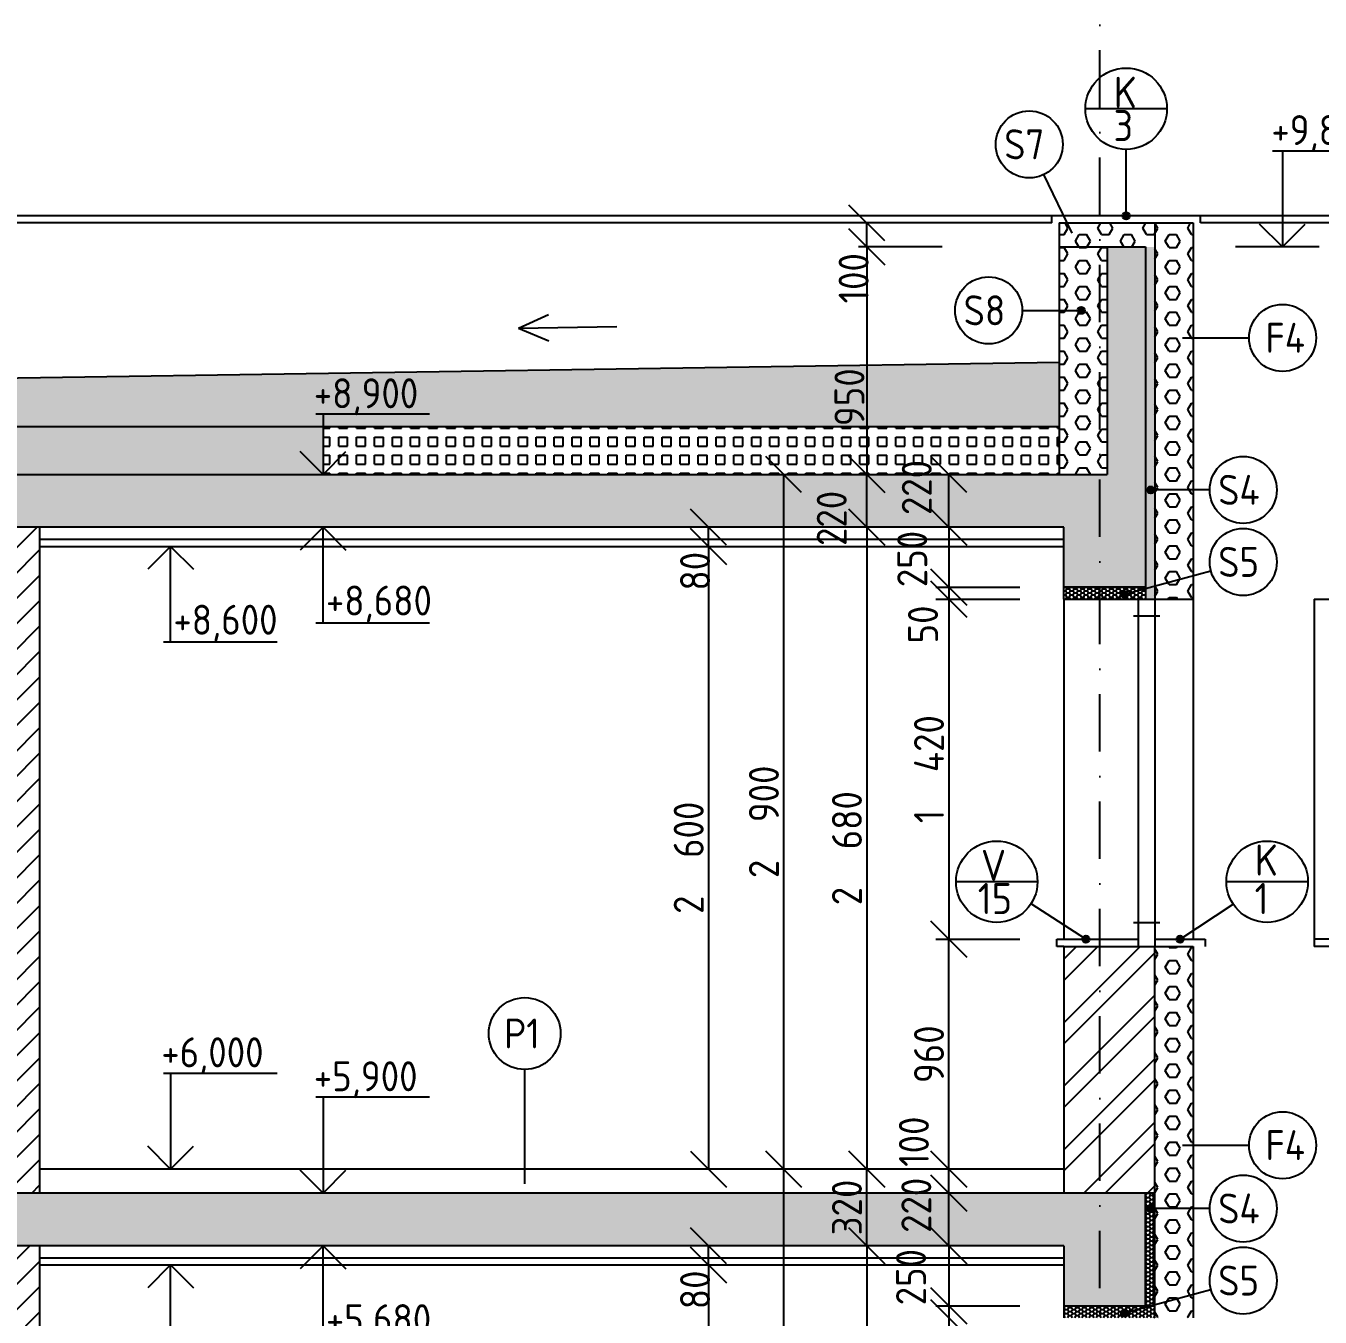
# Model space of a CAD drawing. Extents: x 3792242 to 5145247, y -1546315 to -1031918.
# Drawn here: x 3805008 to 3810410, y -1530261 to -1524871 of the extents above; entities that cross this region are included whole.
import ezdxf

# ---------------------------------------------------------------- set-up
doc = ezdxf.new("R2010")
doc.units = 0
doc.header["$MEASUREMENT"] = 0
doc.linetypes.add('BODKOCIARKOVANA_3', pattern=[5.6, 3, -1.3, 0, -1.3])
doc.layers.get('0').update_dxf_attribs({"linetype": 'CONTINUOUS'})
doc.layers.get('Defpoints').update_dxf_attribs({"color": 61, "linetype": 'CONTINUOUS'})
for name, color, linetype in [('KÓTY', 4, 'CONTINUOUS'), ('MÚRY', 1, 'CONTINUOUS'), ('OKNÁ', 143, 'CONTINUOUS'), ('osi', 253, 'CONTINUOUS'), ('TENKÁ', 7, 'CONTINUOUS'), ('ŠRAFY', 82, 'CONTINUOUS'), ('šrafy-múry', 8, 'CONTINUOUS')]:
    doc.layers.add(name, color=color, linetype=linetype)
doc.styles.add('STYLE1', font='isocp.shx')
doc.dimstyles.new('STANDARD-50', dxfattribs={"dimtxt": 125, "dimasz": 150, "dimexe": 10, "dimexo": 200, "dimgap": 20, "dimtad": 1, "dimdsep": 46, "dimlunit": 6, "dimtxsty": 'STYLE1', "dimblk1": 'OBLIQUE', "dimblk2": 'OBLIQUE', "dimsah": 1, "dimcen": 2.5, "dimse1": 1, "dimse2": 1, "dimadec": 0, "dimazin": 0, "dimtfac": 1, "dimtmove": 1, "dimatfit": 3, "dimldrblk": 'OBLIQUE', "dimfxl": 1, "dimtolj": 1, "dimtzin": 0, "dimarcsym": 0})
pattern_1 = [(45, (-464095.81, -3000), (-53.0330086, 53.0330086), [])]
pattern_2 = [(45, (-139994.81, -26883.5), (53.0330086, 194.4543648), [250, -50, 0, -50])]
pattern_3 = [(0, (-633448.807, -29883.5), (15, 8.660254038), [10, -20]), (120, (-633448.807, -29883.5), (-15, 8.660254038), [10, -20]), (60, (-633448.807, -29883.5), (4e-15, 17.320508076), [-20, 10])]
pattern_4 = [(0, (42813.193, 0), (0, 37.5), [37.5, -37.5]), (90, (42813.193, 0), (-37.5, 2e-15), [37.5, -37.5])]
pattern_5 = [(0, (-652064.81, -17883.5), (0, 54.12658774), [31.25, -62.5]), (120, (-652064.81, -17883.5), (-46.875, -27.06329387), [31.25, -62.5]), (60, (-652033.56, -17883.5), (-46.875, 27.06329387), [31.25, -62.5])]

# ---------------------------------------------------------------- blocks, each defined once
blk = doc.blocks.new('_OBLIQUE')
at = {"color": 0, "linetype": 'ByBlock'}
blk.add_line((-0.5, -0.5), (0.5, 0.5), dxfattribs=at)
blk = doc.blocks.new('*D33606')
at = {"layer": 'Defpoints', "color": 0}
for p in [(3809340.2, -1530263.8), (3808859.7, -1531683.8), (3809340.2, -1531683.8)]:
    blk.add_point(p, dxfattribs=at)
at = {"layer": 'KÓTY', "color": 0, "lineweight": -2, "ltscale": 0.25}
blk.add_line((3808859.7, -1530263.8), (3808859.7, -1531683.8), dxfattribs=at)
at = {"layer": 'KÓTY', "color": 0, "linetype": 'ByBlock', "lineweight": -2, "xscale": 150, "yscale": 150, "zscale": 150}
for p, rotation in [((3808859.7, -1530263.8), 90), ((3808859.7, -1531683.8), 270)]:
    blk.add_blockref('_OBLIQUE', p, dxfattribs=dict(at, rotation=rotation))
at = {"layer": 'KÓTY', "color": 0, "insert": (3808777.2, -1530973.8), "char_height": 125, "attachment_point": 5, "rotation": 90, "style": 'STYLE1'}
blk.add_mtext('\\A1;1ﾠ420', dxfattribs=at)
blk = doc.blocks.new('*D33607')
at = {"layer": 'Defpoints', "color": 0}
for p in [(3809340.2, -1530213.8), (3808859.7, -1530263.8), (3809340.2, -1530263.8)]:
    blk.add_point(p, dxfattribs=at)
at = {"layer": 'KÓTY', "color": 0, "lineweight": -2, "ltscale": 0.25}
blk.add_line((3808859.7, -1530213.8), (3808859.7, -1530263.8), dxfattribs=at)
at = {"layer": 'KÓTY', "color": 0, "linetype": 'ByBlock', "lineweight": -2, "xscale": 150, "yscale": 150, "zscale": 150}
for p, rotation in [((3808859.7, -1530213.8), 90), ((3808859.7, -1530263.8), 270)]:
    blk.add_blockref('_OBLIQUE', p, dxfattribs=dict(at, rotation=rotation))
at = {"layer": 'KÓTY', "color": 0, "insert": (3808753.7, -1530376), "char_height": 125, "attachment_point": 5, "rotation": 90, "style": 'STYLE1'}
blk.add_mtext('\\A1;50', dxfattribs=at)
blk = doc.blocks.new('*D33608')
at = {"layer": 'Defpoints', "color": 0}
for p in [(3809340.2, -1529963.8), (3808859.7, -1530213.8), (3809340.2, -1530213.8)]:
    blk.add_point(p, dxfattribs=at)
at = {"layer": 'KÓTY', "color": 0, "lineweight": -2, "ltscale": 0.25}
blk.add_line((3808859.7, -1529963.8), (3808859.7, -1530213.8), dxfattribs=at)
at = {"layer": 'KÓTY', "color": 0, "linetype": 'ByBlock', "lineweight": -2, "xscale": 150, "yscale": 150, "zscale": 150}
for p, rotation in [((3808859.7, -1529963.8), 90), ((3808859.7, -1530213.8), 270)]:
    blk.add_blockref('_OBLIQUE', p, dxfattribs=dict(at, rotation=rotation))
at = {"layer": 'KÓTY', "color": 0, "insert": (3808702.2, -1530094.5), "char_height": 125, "attachment_point": 5, "rotation": 90, "style": 'STYLE1'}
blk.add_mtext('\\A1;250', dxfattribs=at)
blk = doc.blocks.new('*D33612')
at = {"layer": 'Defpoints', "color": 0}
for p in [(3808859.7, -1529743.8), (3809340.2, -1529743.8), (3809340.2, -1529963.8)]:
    blk.add_point(p, dxfattribs=at)
at = {"layer": 'KÓTY', "color": 0, "lineweight": -2, "ltscale": 0.25}
blk.add_line((3808859.7, -1529963.8), (3808859.7, -1529743.8), dxfattribs=at)
at = {"layer": 'KÓTY', "color": 0, "linetype": 'ByBlock', "lineweight": -2, "xscale": 150, "yscale": 150, "zscale": 150}
for p, rotation in [((3808859.7, -1529743.8), 90), ((3808859.7, -1529963.8), 270)]:
    blk.add_blockref('_OBLIQUE', p, dxfattribs=dict(at, rotation=rotation))
at = {"layer": 'KÓTY', "color": 0, "insert": (3808724.2, -1529794.5), "char_height": 125, "attachment_point": 5, "rotation": 90, "style": 'STYLE1'}
blk.add_mtext('\\A1;220', dxfattribs=at)
blk = doc.blocks.new('*D33613')
at = {"layer": 'Defpoints', "color": 0}
for p in [(3808859.7, -1529643.8), (3808859.7, -1529643.8), (3808859.7, -1529743.8)]:
    blk.add_point(p, dxfattribs=at)
at = {"layer": 'KÓTY', "color": 0, "lineweight": -2, "ltscale": 0.25}
blk.add_line((3808859.7, -1529743.8), (3808859.7, -1529643.8), dxfattribs=at)
at = {"layer": 'KÓTY', "color": 0, "linetype": 'ByBlock', "lineweight": -2, "xscale": 150, "yscale": 150, "zscale": 150}
for p, rotation in [((3808859.7, -1529643.8), 90), ((3808859.7, -1529743.8), 270)]:
    blk.add_blockref('_OBLIQUE', p, dxfattribs=dict(at, rotation=rotation))
at = {"layer": 'KÓTY', "color": 0, "insert": (3808714.2, -1529529), "char_height": 125, "attachment_point": 5, "rotation": 90, "style": 'STYLE1'}
blk.add_mtext('\\A1;100', dxfattribs=at)
blk = doc.blocks.new('*D33614')
at = {"layer": 'Defpoints', "color": 0}
for p in [(3809340.2, -1527263.8), (3808859.7, -1528683.8), (3809340.2, -1528683.8)]:
    blk.add_point(p, dxfattribs=at)
at = {"layer": 'KÓTY', "color": 0, "lineweight": -2, "ltscale": 0.25}
blk.add_line((3808859.7, -1527263.8), (3808859.7, -1528683.8), dxfattribs=at)
at = {"layer": 'KÓTY', "color": 0, "linetype": 'ByBlock', "lineweight": -2, "xscale": 150, "yscale": 150, "zscale": 150}
for p, rotation in [((3808859.7, -1527263.8), 90), ((3808859.7, -1528683.8), 270)]:
    blk.add_blockref('_OBLIQUE', p, dxfattribs=dict(at, rotation=rotation))
at = {"layer": 'KÓTY', "color": 0, "insert": (3808777.2, -1527973.8), "char_height": 125, "attachment_point": 5, "rotation": 90, "style": 'STYLE1'}
blk.add_mtext('\\A1;1ﾠ420', dxfattribs=at)
blk = doc.blocks.new('*D33615')
at = {"layer": 'Defpoints', "color": 0}
for p in [(3809340.2, -1527213.8), (3808859.7, -1527263.8), (3809340.2, -1527263.8)]:
    blk.add_point(p, dxfattribs=at)
at = {"layer": 'KÓTY', "color": 0, "lineweight": -2, "ltscale": 0.25}
blk.add_line((3808859.7, -1527213.8), (3808859.7, -1527263.8), dxfattribs=at)
at = {"layer": 'KÓTY', "color": 0, "linetype": 'ByBlock', "lineweight": -2, "xscale": 150, "yscale": 150, "zscale": 150}
for p, rotation in [((3808859.7, -1527213.8), 90), ((3808859.7, -1527263.8), 270)]:
    blk.add_blockref('_OBLIQUE', p, dxfattribs=dict(at, rotation=rotation))
at = {"layer": 'KÓTY', "color": 0, "insert": (3808752.2, -1527370), "char_height": 125, "attachment_point": 5, "rotation": 90, "style": 'STYLE1'}
blk.add_mtext('\\A1;50', dxfattribs=at)
blk = doc.blocks.new('*D33616')
at = {"layer": 'Defpoints', "color": 0}
for p in [(3809340.2, -1526963.8), (3808859.7, -1527213.8), (3809340.2, -1527213.8)]:
    blk.add_point(p, dxfattribs=at)
at = {"layer": 'KÓTY', "color": 0, "lineweight": -2, "ltscale": 0.25}
blk.add_line((3808859.7, -1526963.8), (3808859.7, -1527213.8), dxfattribs=at)
at = {"layer": 'KÓTY', "color": 0, "linetype": 'ByBlock', "lineweight": -2, "xscale": 150, "yscale": 150, "zscale": 150}
for p, rotation in [((3808859.7, -1526963.8), 90), ((3808859.7, -1527213.8), 270)]:
    blk.add_blockref('_OBLIQUE', p, dxfattribs=dict(at, rotation=rotation))
at = {"layer": 'KÓTY', "color": 0, "insert": (3808707.2, -1527096.5), "char_height": 125, "attachment_point": 5, "rotation": 90, "style": 'STYLE1'}
blk.add_mtext('\\A1;250', dxfattribs=at)
blk = doc.blocks.new('*D33617')
at = {"layer": 'Defpoints', "color": 0}
for p in [(3808859.7, -1528683.8), (3808859.7, -1528683.8), (3808859.7, -1529643.8)]:
    blk.add_point(p, dxfattribs=at)
at = {"layer": 'KÓTY', "color": 0, "lineweight": -2, "ltscale": 0.25}
blk.add_line((3808859.7, -1529643.8), (3808859.7, -1528683.8), dxfattribs=at)
at = {"layer": 'KÓTY', "color": 0, "linetype": 'ByBlock', "lineweight": -2, "xscale": 150, "yscale": 150, "zscale": 150}
for p, rotation in [((3808859.7, -1528683.8), 90), ((3808859.7, -1529643.8), 270)]:
    blk.add_blockref('_OBLIQUE', p, dxfattribs=dict(at, rotation=rotation))
at = {"layer": 'KÓTY', "color": 0, "insert": (3808777.2, -1529163.8), "char_height": 125, "attachment_point": 5, "rotation": 90, "style": 'STYLE1'}
blk.add_mtext('\\A1;960', dxfattribs=at)
blk = doc.blocks.new('*D33622')
at = {"layer": 'Defpoints', "color": 0}
for p in [(3808170.7, -1529643.8), (3808504.7, -1529643.8), (3808504.7, -1532643.8)]:
    blk.add_point(p, dxfattribs=at)
at = {"layer": 'KÓTY', "color": 0, "lineweight": -2, "ltscale": 0.25}
blk.add_line((3808170.7, -1532643.8), (3808170.7, -1529643.8), dxfattribs=at)
at = {"layer": 'KÓTY', "color": 0, "linetype": 'ByBlock', "lineweight": -2, "xscale": 150, "yscale": 150, "zscale": 150}
for p, rotation in [((3808170.7, -1529643.8), 90), ((3808170.7, -1532643.8), 270)]:
    blk.add_blockref('_OBLIQUE', p, dxfattribs=dict(at, rotation=rotation))
at = {"layer": 'KÓTY', "color": 0, "insert": (3808088.2, -1531143.8), "char_height": 125, "attachment_point": 5, "rotation": 90, "style": 'STYLE1'}
blk.add_mtext('\\A1;3ﾠ000', dxfattribs=at)
blk = doc.blocks.new('*D33623')
at = {"layer": 'Defpoints', "color": 0}
for p in [(3808170.7, -1526743.8), (3808504.7, -1526743.8), (3808504.7, -1529643.8)]:
    blk.add_point(p, dxfattribs=at)
at = {"layer": 'KÓTY', "color": 0, "lineweight": -2, "ltscale": 0.25}
blk.add_line((3808170.7, -1529643.8), (3808170.7, -1526743.8), dxfattribs=at)
at = {"layer": 'KÓTY', "color": 0, "linetype": 'ByBlock', "lineweight": -2, "xscale": 150, "yscale": 150, "zscale": 150}
for p, rotation in [((3808170.7, -1526743.8), 90), ((3808170.7, -1529643.8), 270)]:
    blk.add_blockref('_OBLIQUE', p, dxfattribs=dict(at, rotation=rotation))
at = {"layer": 'KÓTY', "color": 0, "insert": (3808088.2, -1528193.8), "char_height": 125, "attachment_point": 5, "rotation": 90, "style": 'STYLE1'}
blk.add_mtext('\\A1;2ﾠ900', dxfattribs=at)
blk = doc.blocks.new('*D33625')
at = {"layer": 'Defpoints', "color": 0}
for p in [(3808859.7, -1529963.8), (3808517.2, -1532643.8), (3808859.7, -1532643.8)]:
    blk.add_point(p, dxfattribs=at)
at = {"layer": 'KÓTY', "color": 0, "lineweight": -2, "ltscale": 0.25}
blk.add_line((3808517.2, -1529963.8), (3808517.2, -1532643.8), dxfattribs=at)
at = {"layer": 'KÓTY', "color": 0, "linetype": 'ByBlock', "lineweight": -2, "xscale": 150, "yscale": 150, "zscale": 150}
for p, rotation in [((3808517.2, -1529963.8), 90), ((3808517.2, -1532643.8), 270)]:
    blk.add_blockref('_OBLIQUE', p, dxfattribs=dict(at, rotation=rotation))
at = {"layer": 'KÓTY', "color": 0, "insert": (3808434.7, -1531303.8), "char_height": 125, "attachment_point": 5, "rotation": 90, "style": 'STYLE1'}
blk.add_mtext('\\A1;2ﾠ680', dxfattribs=at)
blk = doc.blocks.new('*D33626')
at = {"layer": 'Defpoints', "color": 0}
for p in [(3808517.2, -1529643.8), (3808517.2, -1529643.8), (3808517.2, -1529963.8)]:
    blk.add_point(p, dxfattribs=at)
at = {"layer": 'KÓTY', "color": 0, "lineweight": -2, "ltscale": 0.25}
blk.add_line((3808517.2, -1529963.8), (3808517.2, -1529643.8), dxfattribs=at)
at = {"layer": 'KÓTY', "color": 0, "linetype": 'ByBlock', "lineweight": -2, "xscale": 150, "yscale": 150, "zscale": 150}
for p, rotation in [((3808517.2, -1529643.8), 90), ((3808517.2, -1529963.8), 270)]:
    blk.add_blockref('_OBLIQUE', p, dxfattribs=dict(at, rotation=rotation))
at = {"layer": 'KÓTY', "color": 0, "insert": (3808434.7, -1529803.8), "char_height": 125, "attachment_point": 5, "rotation": 90, "style": 'STYLE1'}
blk.add_mtext('\\A1;320', dxfattribs=at)
blk = doc.blocks.new('*D33627')
at = {"layer": 'Defpoints', "color": 0}
for p in [(3808859.7, -1526963.8), (3808517.2, -1529643.8), (3808859.7, -1529643.8)]:
    blk.add_point(p, dxfattribs=at)
at = {"layer": 'KÓTY', "color": 0, "lineweight": -2, "ltscale": 0.25}
blk.add_line((3808517.2, -1526963.8), (3808517.2, -1529643.8), dxfattribs=at)
at = {"layer": 'KÓTY', "color": 0, "linetype": 'ByBlock', "lineweight": -2, "xscale": 150, "yscale": 150, "zscale": 150}
for p, rotation in [((3808517.2, -1526963.8), 90), ((3808517.2, -1529643.8), 270)]:
    blk.add_blockref('_OBLIQUE', p, dxfattribs=dict(at, rotation=rotation))
at = {"layer": 'KÓTY', "color": 0, "insert": (3808434.7, -1528303.8), "char_height": 125, "attachment_point": 5, "rotation": 90, "style": 'STYLE1'}
blk.add_mtext('\\A1;2ﾠ680', dxfattribs=at)
blk = doc.blocks.new('*D33628')
at = {"layer": 'Defpoints', "color": 0}
for p in [(3808517.2, -1526743.8), (3808517.2, -1526743.8), (3808517.2, -1526963.8)]:
    blk.add_point(p, dxfattribs=at)
at = {"layer": 'KÓTY', "color": 0, "lineweight": -2, "ltscale": 0.25}
blk.add_line((3808517.2, -1526963.8), (3808517.2, -1526743.8), dxfattribs=at)
at = {"layer": 'KÓTY', "color": 0, "linetype": 'ByBlock', "lineweight": -2, "xscale": 150, "yscale": 150, "zscale": 150}
for p, rotation in [((3808517.2, -1526743.8), 90), ((3808517.2, -1526963.8), 270)]:
    blk.add_blockref('_OBLIQUE', p, dxfattribs=dict(at, rotation=rotation))
at = {"layer": 'KÓTY', "color": 0, "insert": (3808371.2, -1526927), "char_height": 125, "attachment_point": 5, "rotation": 90, "style": 'STYLE1'}
blk.add_mtext('\\A1;220', dxfattribs=at)
blk = doc.blocks.new('*D33629')
at = {"layer": 'Defpoints', "color": 0}
for p in [(3808196.2, -1530043.8), (3807856.7, -1532643.8), (3808196.2, -1532643.8)]:
    blk.add_point(p, dxfattribs=at)
at = {"layer": 'KÓTY', "color": 0, "lineweight": -2, "ltscale": 0.25}
blk.add_line((3807856.7, -1530043.8), (3807856.7, -1532643.8), dxfattribs=at)
at = {"layer": 'KÓTY', "color": 0, "linetype": 'ByBlock', "lineweight": -2, "xscale": 150, "yscale": 150, "zscale": 150}
for p, rotation in [((3807856.7, -1530043.8), 90), ((3807856.7, -1532643.8), 270)]:
    blk.add_blockref('_OBLIQUE', p, dxfattribs=dict(at, rotation=rotation))
at = {"layer": 'KÓTY', "color": 0, "insert": (3807774.2, -1531343.8), "char_height": 125, "attachment_point": 5, "rotation": 90, "style": 'STYLE1'}
blk.add_mtext('\\A1;2ﾠ600', dxfattribs=at)
blk = doc.blocks.new('*D33630')
at = {"layer": 'Defpoints', "color": 0}
for p in [(3807856.7, -1529963.8), (3807856.7, -1529963.8), (3807856.7, -1530043.8)]:
    blk.add_point(p, dxfattribs=at)
at = {"layer": 'KÓTY', "color": 0, "lineweight": -2, "ltscale": 0.25}
blk.add_line((3807856.7, -1530043.8), (3807856.7, -1529963.8), dxfattribs=at)
at = {"layer": 'KÓTY', "color": 0, "linetype": 'ByBlock', "lineweight": -2, "xscale": 150, "yscale": 150, "zscale": 150}
for p, rotation in [((3807856.7, -1529963.8), 90), ((3807856.7, -1530043.8), 270)]:
    blk.add_blockref('_OBLIQUE', p, dxfattribs=dict(at, rotation=rotation))
at = {"layer": 'KÓTY', "color": 0, "insert": (3807800.7, -1530147.5), "char_height": 125, "attachment_point": 5, "rotation": 90, "style": 'STYLE1'}
blk.add_mtext('\\A1;80', dxfattribs=at)
blk = doc.blocks.new('*D33631')
at = {"layer": 'Defpoints', "color": 0}
for p in [(3808196.2, -1527043.8), (3807856.7, -1529643.8), (3808196.2, -1529643.8)]:
    blk.add_point(p, dxfattribs=at)
at = {"layer": 'KÓTY', "color": 0, "lineweight": -2, "ltscale": 0.25}
blk.add_line((3807856.7, -1527043.8), (3807856.7, -1529643.8), dxfattribs=at)
at = {"layer": 'KÓTY', "color": 0, "linetype": 'ByBlock', "lineweight": -2, "xscale": 150, "yscale": 150, "zscale": 150}
for p, rotation in [((3807856.7, -1527043.8), 90), ((3807856.7, -1529643.8), 270)]:
    blk.add_blockref('_OBLIQUE', p, dxfattribs=dict(at, rotation=rotation))
at = {"layer": 'KÓTY', "color": 0, "insert": (3807774.2, -1528343.8), "char_height": 125, "attachment_point": 5, "rotation": 90, "style": 'STYLE1'}
blk.add_mtext('\\A1;2ﾠ600', dxfattribs=at)
blk = doc.blocks.new('*D33632')
at = {"layer": 'Defpoints', "color": 0}
for p in [(3807856.7, -1526963.8), (3807856.7, -1526963.8), (3807856.7, -1527043.8)]:
    blk.add_point(p, dxfattribs=at)
at = {"layer": 'KÓTY', "color": 0, "lineweight": -2, "ltscale": 0.25}
blk.add_line((3807856.7, -1527043.8), (3807856.7, -1526963.8), dxfattribs=at)
at = {"layer": 'KÓTY', "color": 0, "linetype": 'ByBlock', "lineweight": -2, "xscale": 150, "yscale": 150, "zscale": 150}
for p, rotation in [((3807856.7, -1526963.8), 90), ((3807856.7, -1527043.8), 270)]:
    blk.add_blockref('_OBLIQUE', p, dxfattribs=dict(at, rotation=rotation))
at = {"layer": 'KÓTY', "color": 0, "insert": (3807800.7, -1527147.5), "char_height": 125, "attachment_point": 5, "rotation": 90, "style": 'STYLE1'}
blk.add_mtext('\\A1;80', dxfattribs=at)
blk = doc.blocks.new('*D33633')
at = {"layer": 'Defpoints', "color": 0}
for p in [(3808859.7, -1526743.8), (3808859.7, -1526743.8), (3808859.7, -1526963.8)]:
    blk.add_point(p, dxfattribs=at)
at = {"layer": 'KÓTY', "color": 0, "lineweight": -2, "ltscale": 0.25}
blk.add_line((3808859.7, -1526963.8), (3808859.7, -1526743.8), dxfattribs=at)
at = {"layer": 'KÓTY', "color": 0, "linetype": 'ByBlock', "lineweight": -2, "xscale": 150, "yscale": 150, "zscale": 150}
for p, rotation in [((3808859.7, -1526743.8), 90), ((3808859.7, -1526963.8), 270)]:
    blk.add_blockref('_OBLIQUE', p, dxfattribs=dict(at, rotation=rotation))
at = {"layer": 'KÓTY', "color": 0, "insert": (3808726.2, -1526798), "char_height": 125, "attachment_point": 5, "rotation": 90, "style": 'STYLE1'}
blk.add_mtext('\\A1;220', dxfattribs=at)
blk = doc.blocks.new('*D33634')
at = {"layer": 'Defpoints', "color": 0}
for p in [(3809520.2, -1525793.8), (3808517.2, -1526743.8), (3809520.2, -1526743.8)]:
    blk.add_point(p, dxfattribs=at)
at = {"layer": 'KÓTY', "color": 0, "lineweight": -2, "ltscale": 0.25}
blk.add_line((3808517.2, -1525793.8), (3808517.2, -1526743.8), dxfattribs=at)
at = {"layer": 'KÓTY', "color": 0, "linetype": 'ByBlock', "lineweight": -2, "xscale": 150, "yscale": 150, "zscale": 150}
for p, rotation in [((3808517.2, -1525793.8), 90), ((3808517.2, -1526743.8), 270)]:
    blk.add_blockref('_OBLIQUE', p, dxfattribs=dict(at, rotation=rotation))
at = {"layer": 'KÓTY', "color": 0, "insert": (3808445.2, -1526421), "char_height": 125, "attachment_point": 5, "rotation": 90, "style": 'STYLE1'}
blk.add_mtext('\\A1;950', dxfattribs=at)
blk = doc.blocks.new('*D33635')
at = {"layer": 'Defpoints', "color": 0}
for p in [(3808517.2, -1525693.8), (3809680.2, -1525693.8), (3809680.2, -1525793.8)]:
    blk.add_point(p, dxfattribs=at)
at = {"layer": 'KÓTY', "color": 0, "lineweight": -2, "ltscale": 0.25}
blk.add_line((3808517.2, -1525793.8), (3808517.2, -1525693.8), dxfattribs=at)
at = {"layer": 'KÓTY', "color": 0, "linetype": 'ByBlock', "lineweight": -2, "xscale": 150, "yscale": 150, "zscale": 150}
for p, rotation in [((3808517.2, -1525693.8), 90), ((3808517.2, -1525793.8), 270)]:
    blk.add_blockref('_OBLIQUE', p, dxfattribs=dict(at, rotation=rotation))
at = {"layer": 'KÓTY', "color": 0, "insert": (3808462.7, -1525924.5), "char_height": 125, "attachment_point": 5, "rotation": 90, "style": 'STYLE1'}
blk.add_mtext('\\A1;100', dxfattribs=at)
blk = doc.blocks.new('*D49492')
at = {"layer": 'Defpoints', "color": 0}
for p in [(3809340.2, -1528713.8), (3809340.2, -1529743.8), (3812060.2, -1529743.8)]:
    blk.add_point(p, dxfattribs=at)
at = {"layer": 'KÓTY', "color": 0, "lineweight": -2, "ltscale": 0.25}
blk.add_line((3812060.2, -1528713.8), (3812060.2, -1529743.8), dxfattribs=at)
at = {"layer": 'KÓTY', "color": 0, "linetype": 'ByBlock', "lineweight": -2, "xscale": 150, "yscale": 150, "zscale": 150}
for p, rotation in [((3812060.2, -1528713.8), 90), ((3812060.2, -1529743.8), 270)]:
    blk.add_blockref('_OBLIQUE', p, dxfattribs=dict(at, rotation=rotation))
at = {"layer": 'KÓTY', "color": 0, "insert": (3811977.7, -1529228.8), "char_height": 125, "attachment_point": 5, "rotation": 90, "style": 'STYLE1'}
blk.add_mtext('\\A1;1ﾠ030', dxfattribs=at)
blk = doc.blocks.new('*D49493')
at = {"layer": 'Defpoints', "color": 0}
for p in [(3809650.2, -1528683.8), (3809650.2, -1528713.8), (3812060.2, -1528713.8)]:
    blk.add_point(p, dxfattribs=at)
at = {"layer": 'KÓTY', "color": 0, "lineweight": -2, "ltscale": 0.25}
for p, q in [((3812060.2, -1528683.8), (3812060.2, -1528533.8)), ((3812060.2, -1528683.8), (3812060.2, -1528713.8)), ((3812060.2, -1528713.8), (3812060.2, -1528863.8))]:
    blk.add_line(p, q, dxfattribs=at)
at = {"layer": 'KÓTY', "color": 0, "linetype": 'ByBlock', "lineweight": -2, "xscale": 150, "yscale": 150, "zscale": 150}
for p, rotation in [((3812060.2, -1528683.8), 270), ((3812060.2, -1528713.8), 90)]:
    blk.add_blockref('_OBLIQUE', p, dxfattribs=dict(at, rotation=rotation))
at = {"layer": 'KÓTY', "color": 0, "insert": (3811948.2, -1528523), "char_height": 125, "attachment_point": 5, "rotation": 90, "style": 'STYLE1'}
blk.add_mtext('\\A1;30', dxfattribs=at)
blk = doc.blocks.new('*D49494')
at = {"layer": 'Defpoints', "color": 0}
for p in [(3809680.2, -1529743.8), (3809680.2, -1530213.8), (3812060.2, -1530213.8)]:
    blk.add_point(p, dxfattribs=at)
at = {"layer": 'KÓTY', "color": 0, "lineweight": -2, "ltscale": 0.25}
blk.add_line((3812060.2, -1529743.8), (3812060.2, -1530213.8), dxfattribs=at)
at = {"layer": 'KÓTY', "color": 0, "linetype": 'ByBlock', "lineweight": -2, "xscale": 150, "yscale": 150, "zscale": 150}
for p, rotation in [((3812060.2, -1529743.8), 90), ((3812060.2, -1530213.8), 270)]:
    blk.add_blockref('_OBLIQUE', p, dxfattribs=dict(at, rotation=rotation))
at = {"layer": 'KÓTY', "color": 0, "insert": (3811977.7, -1529978.8), "char_height": 125, "attachment_point": 5, "rotation": 90, "style": 'STYLE1'}
blk.add_mtext('\\A1;470', dxfattribs=at)
blk = doc.blocks.new('*D49495')
at = {"layer": 'Defpoints', "color": 0}
for p in [(3809340.2, -1530213.8), (3809340.2, -1530263.8), (3812060.2, -1530263.8)]:
    blk.add_point(p, dxfattribs=at)
at = {"layer": 'KÓTY', "color": 0, "lineweight": -2, "ltscale": 0.25}
blk.add_line((3812060.2, -1530213.8), (3812060.2, -1530263.8), dxfattribs=at)
at = {"layer": 'KÓTY', "color": 0, "linetype": 'ByBlock', "lineweight": -2, "xscale": 150, "yscale": 150, "zscale": 150}
for p, rotation in [((3812060.2, -1530213.8), 90), ((3812060.2, -1530263.8), 270)]:
    blk.add_blockref('_OBLIQUE', p, dxfattribs=dict(at, rotation=rotation))
at = {"layer": 'KÓTY', "color": 0, "insert": (3811947.2, -1530377.5), "char_height": 125, "attachment_point": 5, "rotation": 90, "style": 'STYLE1'}
blk.add_mtext('\\A1;50', dxfattribs=at)

msp = doc.modelspace()

# ---------------------------------------------------------------- hatches: boundary and pattern name
at = {"layer": 'TENKÁ'}
h = msp.add_hatch(color=256, dxfattribs=at)
h.dxf.hatch_style = 1
h.paths.add_polyline_path([(3809600.193, -1525648.77, 2.41421356), (3809615.193, -1525663.77, 0.41421356)])
h = msp.add_hatch(color=256, dxfattribs=at)
h.dxf.hatch_style = 1
h.paths.add_polyline_path([(3809412.193, -1526043.676, 2.41421356), (3809427.193, -1526058.676, 0.41421356)])
h = msp.add_hatch(color=256, dxfattribs=at)
h.dxf.hatch_style = 1
h.paths.add_polyline_path([(3809702.693, -1526793.176, -2.41421356), (3809687.693, -1526808.176, -0.41421356)])
h = msp.add_hatch(color=256, dxfattribs=at)
h.dxf.hatch_style = 1
h.paths.add_polyline_path([(3809593.693, -1527228.946, 2.41421356), (3809608.693, -1527243.946, 0.41421356)])
h = msp.add_hatch(color=256, dxfattribs=at)
h.dxf.hatch_style = 1
h.paths.add_polyline_path([(3809432.193, -1528668.77, -2.41421356), (3809417.193, -1528683.77, -0.41421356)])
h = msp.add_hatch(color=256, dxfattribs=at)
h.dxf.hatch_style = 1
h.paths.add_polyline_path([(3809825.193, -1528668.77, -2.41421356), (3809810.193, -1528683.77, -0.41421356)])
h = msp.add_hatch(color=256, dxfattribs=at)
h.dxf.hatch_style = 1
h.paths.add_polyline_path([(3809702.693, -1529793.176, -2.41421356), (3809687.693, -1529808.176, -0.41421356)])
h = msp.add_hatch(color=256, dxfattribs=at)
h.dxf.hatch_style = 1
h.paths.add_polyline_path([(3809593.693, -1530228.946, 2.41421356), (3809608.693, -1530243.946, 0.41421356)])
at = {"layer": 'ŠRAFY'}
h = msp.add_hatch(dxfattribs=at)
h.set_pattern_fill('HEX', color=256, scale=250)
h.set_pattern_definition(pattern_5)
h.paths.add_polyline_path([(3809880.193, -1527263.77), (3809880.193, -1525693.77), (3809320.193, -1525693.77), (3809320.193, -1526276.308), (3809320.193, -1526543.77), (3809320.193, -1526743.77), (3809520.193, -1526743.77), (3809520.193, -1525793.77), (3809680.193, -1525793.77), (3809720.193, -1525793.77), (3809720.193, -1527263.77)])
h = msp.add_hatch(dxfattribs=at)
h.set_pattern_fill('HONEY', color=256, scale=80, angle=180)
h.set_pattern_definition([(0, (-637443.807, -26883.5), (15, 8.660254038), [10, -20]), (120, (-637443.807, -26883.5), (-15, 8.660254038), [10, -20]), (60, (-637443.807, -26883.5), (9e-15, 17.320508076), [-20, 10])])
h.paths.add_polyline_path([(3809720.193, -1525793.77), (3809680.193, -1525793.77), (3809680.193, -1527263.77), (3809720.193, -1527263.77)])
h = msp.add_hatch(dxfattribs=at)
h.set_pattern_fill('SQUARE', color=256, scale=300)
h.set_pattern_definition(pattern_4)
h.paths.add_polyline_path([(3800837.693, -1526403.77), (3796440.193, -1526337.808), (3796440.193, -1526543.77), (3809320.193, -1526543.77), (3809320.193, -1526276.533), (3802260.535, -1526382.428), (3802239.193, -1526403.77), (3802218.481, -1526383.058)])
h.paths.add_polyline_path([(3808320.193, -1526564.799), (3808320.193, -1526277.201), (3808570.193, -1526277.201), (3808570.193, -1526564.799)], flags=9)
h.paths.add_polyline_path([(3806196.995, -1526317.059), (3806703.794, -1526317.059), (3806703.794, -1526517.173), (3806196.995, -1526517.173)], flags=24)
h = msp.add_hatch(dxfattribs=at)
h.set_pattern_fill('SQUARE', color=256, scale=300)
h.set_pattern_definition(pattern_4)
h.paths.add_polyline_path([(3806248.152, -1526543.77), (3796440.193, -1526543.77), (3796440.193, -1526743.77), (3806248.152, -1526743.77)])
h.paths.add_polyline_path([(3797085.193, -1526935.299), (3797085.193, -1526647.701), (3797335.193, -1526647.701), (3797335.193, -1526935.299)], flags=9)
h = msp.add_hatch(dxfattribs=at)
h.set_pattern_fill('SQUARE', color=256, scale=300)
h.set_pattern_definition(pattern_4)
h.paths.add_polyline_path([(3806248.152, -1526743.77), (3809320.193, -1526743.77), (3809320.193, -1526543.77), (3806248.152, -1526543.77)])
h.paths.add_polyline_path([(3808601.193, -1526941.799), (3808601.193, -1526654.201), (3808851.193, -1526654.201), (3808851.193, -1526941.799)], flags=9)
at = {"layer": 'ŠRAFY', "ltscale": 0.25}
h = msp.add_hatch(dxfattribs=at)
h.set_pattern_fill('ANSI31', color=256, scale=600, style=0)
h.set_pattern_definition(pattern_1)
h.paths.add_polyline_path([(3805065.193, -1529743.77), (3805065.193, -1529643.77), (3805065.193, -1526963.77), (3804950.193, -1526963.77), (3804950.193, -1529643.77), (3804950.193, -1529743.77)])
at = {"layer": 'ŠRAFY'}
h = msp.add_hatch(dxfattribs=at)
h.set_pattern_fill('HONEY', color=256, scale=80)
h.set_pattern_definition([(0, (-634846.807, -26883.5), (15, 8.660254038), [10, -20]), (120, (-634846.807, -26883.5), (-15, 8.660254038), [10, -20]), (60, (-634846.807, -26883.5), (4e-15, 17.320508076), [-20, 10])])
h.paths.add_polyline_path([(3809340.193, -1527263.77), (3809680.193, -1527263.77), (3809680.193, -1527213.77), (3809340.193, -1527213.77)])
h = msp.add_hatch(dxfattribs=at)
h.set_pattern_fill('ANSI32', color=256, scale=500)
h.set_pattern_definition([(45, (10351.7, -401519.38), (-132.5825215, 132.5825215), []), (45, (10440.08, -401519.38), (-132.5825215, 132.5825215), [])])
h.paths.add_polyline_path([(3809720.193, -1529743.77), (3809720.193, -1528713.77), (3809340.193, -1528713.77), (3809340.193, -1529643.77), (3809340.193, -1529743.77)])
h = msp.add_hatch(dxfattribs=at)
h.set_pattern_fill('HEX', color=256, scale=250)
h.set_pattern_definition(pattern_5)
h.paths.add_polyline_path([(3809720.193, -1530213.77), (3809720.193, -1530263.77), (3809880.193, -1530263.77), (3809880.193, -1528713.77), (3809720.193, -1528713.77), (3809720.193, -1529743.77)])
h = msp.add_hatch(dxfattribs=at)
h.set_pattern_fill('HONEY', color=256, scale=80)
h.set_pattern_definition(pattern_3)
h.paths.add_polyline_path([(3809720.193, -1529743.77), (3809680.193, -1529743.77), (3809680.193, -1529963.77), (3809720.193, -1529963.77)])
at = {"layer": 'ŠRAFY', "ltscale": 0.25}
h = msp.add_hatch(dxfattribs=at)
h.set_pattern_fill('ANSI31', color=256, scale=600, style=0)
h.set_pattern_definition(pattern_1)
h.paths.add_polyline_path([(3805065.193, -1532743.77), (3805065.193, -1532643.77), (3805065.193, -1529963.77), (3804950.193, -1529963.77), (3804950.193, -1532643.77), (3804950.193, -1532743.77)])
at = {"layer": 'ŠRAFY'}
h = msp.add_hatch(dxfattribs=at)
h.set_pattern_fill('HONEY', color=256, scale=80)
h.set_pattern_definition(pattern_3)
h.paths.add_polyline_path([(3809680.193, -1530213.77), (3809720.193, -1530213.77), (3809720.193, -1529963.77), (3809680.193, -1529963.77)])
h = msp.add_hatch(dxfattribs=at)
h.set_pattern_fill('HONEY', color=256, scale=80)
h.set_pattern_definition([(0, (-633788.807, -29883.5), (15, 8.660254038), [10, -20]), (120, (-633788.807, -29883.5), (-15, 8.660254038), [10, -20]), (60, (-633788.807, -29883.5), (3e-15, 17.320508076), [-20, 10])])
h.paths.add_polyline_path([(3809340.193, -1530213.77), (3809340.193, -1530263.77), (3809720.193, -1530263.77), (3809720.193, -1530213.77)])
h = msp.add_hatch(dxfattribs=at)
h.set_pattern_fill('HONEY', color=256, scale=80)
h.set_pattern_definition([(0, (-633788.807, -29883.5), (15, 8.660254038), [10, -20]), (120, (-633788.807, -29883.5), (-15, 8.660254038), [10, -20]), (60, (-633788.807, -29883.5), (3e-15, 17.320508076), [-20, 10])])
h.paths.add_polyline_path([(3809720.193, -1530263.77), (3809720.193, -1530213.77), (3809650.193, -1530213.77), (3809620.193, -1530213.77), (3809550.193, -1530213.77), (3809480.193, -1530213.77), (3809410.193, -1530213.77), (3809340.193, -1530213.77), (3809340.193, -1530263.77), (3809410.193, -1530263.77)])
at = {"layer": 'šrafy-múry'}
h = msp.add_hatch(dxfattribs=at)
h.set_pattern_fill('ANSI36', color=253, scale=800)
h.set_pattern_definition(pattern_2)
h.paths.add_polyline_path([(3801420.193, -1527013.77), (3801420.193, -1526963.77), (3801535.193, -1526963.77), (3801585.193, -1526963.77), (3803835.193, -1526963.77), (3803950.193, -1526963.77), (3804950.193, -1526963.77), (3805065.193, -1526963.77), (3809340.193, -1526963.77), (3809340.193, -1527213.77), (3809680.193, -1527213.77), (3809680.193, -1525793.77), (3809520.193, -1525793.77), (3809520.193, -1526743.77), (3796240.193, -1526743.77), (3796240.193, -1525793.77), (3796080.193, -1525793.77), (3796080.193, -1527383.77), (3796420.193, -1527383.77), (3796420.193, -1527013.77), (3796420.193, -1526963.77), (3800085.193, -1526963.77), (3800085.193, -1527013.77)])
h.paths.add_polyline_path([(3797085.193, -1526935.299), (3797085.193, -1526647.701), (3797335.193, -1526647.701), (3797335.193, -1526935.299)], flags=24)
h.paths.add_polyline_path([(3808246.193, -1527070.799), (3808246.193, -1526783.201), (3808496.193, -1526783.201), (3808496.193, -1527070.799)], flags=24)
h.paths.add_polyline_path([(3808601.193, -1526941.799), (3808601.193, -1526654.201), (3808851.193, -1526654.201), (3808851.193, -1526941.799)], flags=24)
h = msp.add_hatch(dxfattribs=at)
h.set_pattern_fill('ANSI36', color=253, scale=800)
h.set_pattern_definition(pattern_2)
h.paths.add_polyline_path([(3796080.193, -1530213.77), (3796420.193, -1530213.77), (3796420.193, -1529963.77), (3801370.193, -1529963.77), (3801535.193, -1529963.77), (3803835.193, -1529963.77), (3803950.193, -1529963.77), (3804950.193, -1529963.77), (3805065.193, -1529963.77), (3809340.193, -1529963.77), (3809340.193, -1530213.77), (3809680.193, -1530213.77), (3809680.193, -1529743.77), (3796080.193, -1529743.77)])

# ---------------------------------------------------------------- linework, layer by layer
at = {"layer": 'KÓTY', "ltscale": 0.25}
for p, q in [((3808832.596, -1525793.77), (3808482.596, -1525793.77)), ((3810406.177, -1525793.77), (3810056.177, -1525793.77)), ((3808806.29, -1527213.77), (3809156.29, -1527213.77)), ((3808806.29, -1527263.77), (3809156.29, -1527263.77)), ((3808806.29, -1528683.77), (3809156.29, -1528683.77)), ((3808806.29, -1530213.77), (3809156.29, -1530213.77))]:
    msp.add_line(p, q, dxfattribs=at)
at = {"layer": 'MÚRY'}
for p, q in [((3809320.193, -1525693.77), (3809880.193, -1525693.77)), ((3809320.193, -1525693.77), (3809320.193, -1526276.533)), ((3809880.193, -1525693.77), (3809880.193, -1527263.77)), ((3809320.193, -1526276.533), (3800837.693, -1526403.77)), ((3809340.193, -1526963.77), (3805065.193, -1526963.77)), ((3805065.193, -1526963.77), (3805065.193, -1529643.77)), ((3809340.193, -1527263.77), (3809340.193, -1526963.77)), ((3809340.193, -1527263.77), (3809880.193, -1527263.77)), ((3809340.193, -1528713.77), (3809880.193, -1528713.77)), ((3809340.193, -1528713.77), (3809340.193, -1529643.77)), ((3809880.193, -1528713.77), (3809880.193, -1530263.77)), ((3809340.193, -1529643.77), (3805065.193, -1529643.77)), ((3809340.193, -1529963.77), (3805065.193, -1529963.77)), ((3805065.193, -1529963.77), (3805065.193, -1532643.77)), ((3809340.193, -1529963.77), (3809340.193, -1530263.77))]:
    msp.add_line(p, q, dxfattribs=at)
at = {"layer": 'OKNÁ', "ltscale": 0.25}
for p, q in [((3809835.693, -1526173.481), (3810113.054, -1526173.481)), ((3809948.693, -1526808.176), (3809702.693, -1526808.176)), ((3809593.693, -1527243.946), (3809953.626, -1527145.783)), ((3809650.193, -1527263.77), (3809650.193, -1528713.77)), ((3809720.193, -1527263.77), (3809720.193, -1528713.77)), ((3809630.193, -1527333.77), (3809740.193, -1527333.77)), ((3809630.193, -1528613.77), (3809740.193, -1528613.77)), ((3807089.693, -1529705.338), (3807089.693, -1529227.662)), ((3809835.693, -1529543.879), (3810113.054, -1529543.879)), ((3809948.693, -1529808.176), (3809702.693, -1529808.176)), ((3809593.693, -1530243.946), (3809953.626, -1530145.783))]:
    msp.add_line(p, q, dxfattribs=at)
for centre, radius in [((3809195.693, -1525365.676), 140), ((3809026.193, -1526058.676), 140), ((3810253.054, -1526173.481), 140), ((3810088.693, -1526808.176), 140), ((3810088.693, -1527108.946), 140), ((3807089.693, -1529077.662), 150), ((3810253.054, -1529543.879), 140), ((3810088.693, -1529808.176), 140), ((3810088.693, -1530108.946), 140)]:
    msp.add_circle(centre, radius, dxfattribs=at)
at = {"layer": 'osi', "linetype": 'BODKOCIARKOVANA_3', "ltscale": 80}
msp.add_line((3809490.193, -1542239.5), (3809490.193, -1519829.5), dxfattribs=at)
msp.add_line((3809490.193, -1542239.5), (3809490.193, -1519829.5), dxfattribs=at)
at = {"layer": 'TENKÁ', "ltscale": 0.25}
for p, q in [((3809770.193, -1525216.867), (3809430.193, -1525216.867)), ((3809600.193, -1525678.77), (3809600.193, -1525386.867)), ((3809230.193, -1528443.867), (3808890.193, -1528443.867)), ((3810358.635, -1528443.867), (3810018.635, -1528443.867))]:
    msp.add_line(p, q, dxfattribs=at)
at = {"layer": 'TENKÁ', "linetype": 'ByBlock', "ltscale": 0.25}
for p, q in [((3810685.038, -1525393.77), (3810211.14, -1525393.77)), ((3810252.233, -1525393.77), (3810252.233, -1525793.77)), ((3810252.233, -1525793.77), (3810156.774, -1525698.311)), ((3810252.233, -1525793.77), (3810347.693, -1525698.311)), ((3806692.457, -1526492.5), (3806218.559, -1526492.5)), ((3806248.152, -1526492.5), (3806248.152, -1526743.77)), ((3806248.152, -1526743.77), (3806152.693, -1526648.311)), ((3806248.152, -1526743.77), (3806343.612, -1526648.311)), ((3806248.152, -1526963.77), (3806152.693, -1527059.23)), ((3806248.152, -1526963.77), (3806343.612, -1527059.23)), ((3806248.152, -1527363.77), (3806248.152, -1526963.77)), ((3805611.652, -1527043.77), (3805516.193, -1527139.23)), ((3805611.652, -1527043.77), (3805707.112, -1527139.23)), ((3805611.652, -1527443.77), (3805611.652, -1527043.77)), ((3806692.457, -1527363.77), (3806218.559, -1527363.77)), ((3806055.957, -1527443.77), (3805582.059, -1527443.77)), ((3806055.957, -1529243.77), (3805582.059, -1529243.77)), ((3805611.652, -1529243.77), (3805611.652, -1529643.77)), ((3806692.457, -1529343.77), (3806218.559, -1529343.77)), ((3806248.152, -1529343.77), (3806248.152, -1529743.77)), ((3805611.652, -1529643.77), (3805516.193, -1529548.311)), ((3805611.652, -1529643.77), (3805707.112, -1529548.311)), ((3806248.152, -1529743.77), (3806152.693, -1529648.311)), ((3806248.152, -1529743.77), (3806343.612, -1529648.311)), ((3806248.152, -1529963.77), (3806152.693, -1530059.23)), ((3806248.152, -1529963.77), (3806343.612, -1530059.23)), ((3806248.152, -1530363.77), (3806248.152, -1529963.77)), ((3805611.652, -1530043.77), (3805516.193, -1530139.23)), ((3805611.652, -1530043.77), (3805707.112, -1530139.23)), ((3805611.652, -1530443.77), (3805611.652, -1530043.77))]:
    msp.add_line(p, q, dxfattribs=at)
at = {"layer": 'TENKÁ'}
for p, q in [((3809374.193, -1525736), (3809256.481, -1525491.79)), ((3841450.193, -1525663.77), (3801758.2, -1525663.77)), ((3809290.193, -1525693.77), (3809290.193, -1525663.77)), ((3809910.193, -1525663.77), (3809310.193, -1525663.77)), ((3809910.193, -1525693.77), (3809910.193, -1525663.77)), ((3809290.193, -1525693.77), (3801758.2, -1525693.77)), ((3809720.193, -1525693.77), (3809720.193, -1527263.77)), ((3841450.193, -1525693.77), (3809910.193, -1525693.77)), ((3809320.193, -1525793.77), (3809680.193, -1525793.77)), ((3809520.193, -1525793.77), (3809680.193, -1525793.77)), ((3809520.193, -1525793.77), (3809520.193, -1526743.77)), ((3809680.193, -1525793.77), (3809680.193, -1527263.77)), ((3809166.193, -1526058.676), (3809412.193, -1526058.676)), ((3807188.964, -1526077.47), (3807064.443, -1526134.652)), ((3807473.88, -1526127.505), (3807064.443, -1526134.652)), ((3807190.883, -1526187.453), (3807064.443, -1526134.652)), ((3809320.193, -1526276.533), (3809320.193, -1526743.77)), ((3796440.193, -1526543.77), (3809320.193, -1526543.77)), ((3796240.193, -1526743.77), (3809520.193, -1526743.77)), ((3805065.193, -1526963.77), (3804950.193, -1526963.77)), ((3805065.193, -1527013.77), (3809340.193, -1527013.77)), ((3805065.193, -1527043.77), (3809340.193, -1527043.77)), ((3809340.193, -1527213.77), (3809680.193, -1527213.77)), ((3809680.193, -1527213.77), (3809340.193, -1527213.77)), ((3809340.193, -1527263.77), (3809340.193, -1528683.77)), ((3809880.193, -1527263.77), (3809880.193, -1528683.77)), ((3810385.193, -1527263.77), (3811805.193, -1527263.77)), ((3810385.193, -1527263.77), (3810385.193, -1528713.77)), ((3809432.193, -1528683.77), (3809203.06, -1528536.002)), ((3809825.193, -1528683.77), (3810046.757, -1528537.518)), ((3809310.193, -1528683.77), (3809650.193, -1528683.77)), ((3809310.193, -1528713.77), (3809310.193, -1528683.77)), ((3809720.193, -1528683.77), (3809930.193, -1528683.77)), ((3809930.193, -1528683.77), (3809930.193, -1528713.77)), ((3811805.193, -1528683.77), (3810385.193, -1528683.77)), ((3809340.193, -1528713.77), (3809310.193, -1528713.77)), ((3809720.193, -1530263.77), (3809720.193, -1528713.77)), ((3811805.193, -1528713.77), (3810385.193, -1528713.77)), ((3805065.193, -1529643.77), (3805065.193, -1529743.77)), ((3809340.193, -1529643.77), (3809340.193, -1529743.77)), ((3809720.193, -1529743.77), (3796040.193, -1529743.77)), ((3809680.193, -1530213.77), (3809680.193, -1529743.77)), ((3805065.193, -1529963.77), (3804950.193, -1529963.77)), ((3805065.193, -1530013.77), (3809340.193, -1530013.77)), ((3805065.193, -1530043.77), (3809340.193, -1530043.77)), ((3809340.193, -1530213.77), (3809720.193, -1530213.77)), ((3809340.193, -1530213.77), (3809720.193, -1530213.77))]:
    msp.add_line(p, q, dxfattribs=at)
at = {"layer": 'TENKÁ', "ltscale": 0.25}
for centre in [(3809600.193, -1525216.867), (3809060.193, -1528443.867), (3810188.635, -1528443.867)]:
    msp.add_circle(centre, 170, dxfattribs=at)
at = {"layer": 'TENKÁ'}
for centre in [(3809600.193, -1525663.77), (3809412.193, -1526058.676), (3809702.693, -1526808.176), (3809593.693, -1527243.946), (3809432.193, -1528683.77), (3809825.193, -1528683.77), (3809702.693, -1529808.176), (3809593.693, -1530243.946)]:
    msp.add_circle(centre, 15, dxfattribs=at)

# ---------------------------------------------------------------- texts
at = {"layer": 'TENKÁ', "style": 'STYLE1'}
for s, p in [('K', (3809548.162, -1525213.367)), ('3', (3809547.162, -1525352.004)), ('V', (3808994.162, -1528440.367)), ('K', (3810137.105, -1528418.367)), ('15', (3808980.662, -1528579.003)), ('1', (3810136.105, -1528579.003))]:
    msp.add_text(s, height=130, dxfattribs=at).set_placement(p)
at = {"layer": 'TENKÁ', "ltscale": 0.25, "style": 'STYLE1'}
for s, p in [('+9,850', (3810206.3, -1525368.444)), ('S7', (3809091.388, -1525427.854)), ('S8', (3808921.888, -1526120.854)), ('F4', (3810181.75, -1526235.658)), ('+8,900', (3806209.495, -1526467.173)), ('S4', (3809984.388, -1526870.354)), ('S5', (3809984.388, -1527171.124)), ('+8,680', (3806259.995, -1527332.444)), ('+8,600', (3805623.495, -1527412.444)), ('P1', (3807003.888, -1529139.84)), ('+6,000', (3805572.995, -1529218.444)), ('+5,900', (3806209.495, -1529318.444)), ('F4', (3810181.75, -1529606.056)), ('S4', (3809984.388, -1529870.354)), ('S5', (3809984.388, -1530171.124)), ('+5,680', (3806259.995, -1530332.444))]:
    msp.add_text(s, height=125, dxfattribs=at).set_placement(p)

# ---------------------------------------------------------------- dimensions: what is measured, and where the dimension line sits
at = {"layer": 'KÓTY', "ltscale": 0.25}
for base, p1, p2, picture, middle in [((3808517.193, -1525693.77), (3809680.193, -1525793.77), (3809680.193, -1525693.77), '*D33635', (3808545.193, -1525924.5)), ((3808517.193, -1526743.77), (3809520.193, -1525793.77), (3809520.193, -1526743.77), '*D33634', (3808527.693, -1526421)), ((3808859.693, -1526743.77), (3808859.693, -1526963.77), (3808859.693, -1526743.77), '*D33633', (3808808.693, -1526798)), ((3808517.193, -1526743.77), (3808517.193, -1526963.77), (3808517.193, -1526743.77), '*D33628', (3808453.693, -1526927)), ((3807856.693, -1526963.77), (3807856.693, -1527043.77), (3807856.693, -1526963.77), '*D33632', (3807883.193, -1527147.5)), ((3812060.193, -1528713.77), (3809650.193, -1528683.77), (3809650.193, -1528713.77), '*D49493', (3812030.693, -1528523)), ((3807856.693, -1529963.77), (3807856.693, -1530043.77), (3807856.693, -1529963.77), '*D33630', (3807883.193, -1530147.5)), ((3812060.193, -1530263.77), (3809340.193, -1530213.77), (3809340.193, -1530263.77), '*D49495', (3812029.693, -1530377.5))]:
    dim = msp.add_linear_dim(base=base, p1=p1, p2=p2, angle=90, dimstyle='STANDARD-50', override={"dimtxsty": 'STYLE1', "dimldrblk": 'OBLIQUE'}, dxfattribs=at)
    dim.commit()
    dim.dimension.update_dxf_attribs({"geometry": picture, "text_midpoint": middle, "dimtype": 160})
for base, p1, p2, picture, middle in [((3808170.693, -1526743.77), (3808504.693, -1529643.77), (3808504.693, -1526743.77), '*D33623', (3808088.15, -1528193.77)), ((3808517.193, -1529643.77), (3808859.693, -1526963.77), (3808859.693, -1529643.77), '*D33627', (3808434.65, -1528303.77)), ((3807856.693, -1529643.77), (3808196.193, -1527043.77), (3808196.193, -1529643.77), '*D33631', (3807774.15, -1528343.77)), ((3812060.193, -1529743.77), (3809340.193, -1528713.77), (3809340.193, -1529743.77), '*D49492', (3811977.65, -1529228.77)), ((3808170.693, -1529643.77), (3808504.693, -1532643.77), (3808504.693, -1529643.77), '*D33622', (3808088.15, -1531143.77)), ((3808517.193, -1529643.77), (3808517.193, -1529963.77), (3808517.193, -1529643.77), '*D33626', (3808434.693, -1529803.77)), ((3812060.193, -1530213.77), (3809680.193, -1529743.77), (3809680.193, -1530213.77), '*D49494', (3811977.693, -1529978.77)), ((3808517.193, -1532643.77), (3808859.693, -1529963.77), (3808859.693, -1532643.77), '*D33625', (3808434.65, -1531303.77)), ((3807856.693, -1532643.77), (3808196.193, -1530043.77), (3808196.193, -1532643.77), '*D33629', (3807774.15, -1531343.77))]:
    dim = msp.add_linear_dim(base=base, p1=p1, p2=p2, angle=90, dimstyle='STANDARD-50', override={"dimtxsty": 'STYLE1', "dimldrblk": 'OBLIQUE'}, dxfattribs=at)
    dim.commit()
    dim.dimension.update_dxf_attribs({"geometry": picture, "text_midpoint": middle})
for base, p1, p2, picture, middle in [((3808859.693, -1527213.77), (3809340.193, -1526963.77), (3809340.193, -1527213.77), '*D33616', (3808789.693, -1527096.5)), ((3808859.693, -1527263.77), (3809340.193, -1527213.77), (3809340.193, -1527263.77), '*D33615', (3808834.693, -1527370)), ((3808859.693, -1529643.77), (3808859.693, -1529743.77), (3808859.693, -1529643.77), '*D33613', (3808796.693, -1529529)), ((3808859.693, -1529743.77), (3809340.193, -1529963.77), (3809340.193, -1529743.77), '*D33612', (3808806.693, -1529794.5)), ((3808859.693, -1530213.77), (3809340.193, -1529963.77), (3809340.193, -1530213.77), '*D33608', (3808784.693, -1530094.5)), ((3808859.693, -1530263.77), (3809340.193, -1530213.77), (3809340.193, -1530263.77), '*D33607', (3808836.193, -1530376))]:
    dim = msp.add_linear_dim(base=base, p1=p1, p2=p2, angle=90, dimstyle='STANDARD-50', dxfattribs=at)
    dim.commit()
    dim.dimension.update_dxf_attribs({"geometry": picture, "text_midpoint": middle, "dimtype": 160})
for base, p1, p2, picture, middle in [((3808859.693, -1528683.77), (3809340.193, -1527263.77), (3809340.193, -1528683.77), '*D33614', (3808777.15, -1527973.77)), ((3808859.693, -1528683.77), (3808859.693, -1529643.77), (3808859.693, -1528683.77), '*D33617', (3808777.193, -1529163.77)), ((3808859.693, -1531683.77), (3809340.193, -1530263.77), (3809340.193, -1531683.77), '*D33606', (3808777.15, -1530973.77))]:
    dim = msp.add_linear_dim(base=base, p1=p1, p2=p2, angle=90, dimstyle='STANDARD-50', dxfattribs=at)
    dim.commit()
    dim.dimension.update_dxf_attribs({"geometry": picture, "text_midpoint": middle})

doc.saveas('drawing.dxf')
